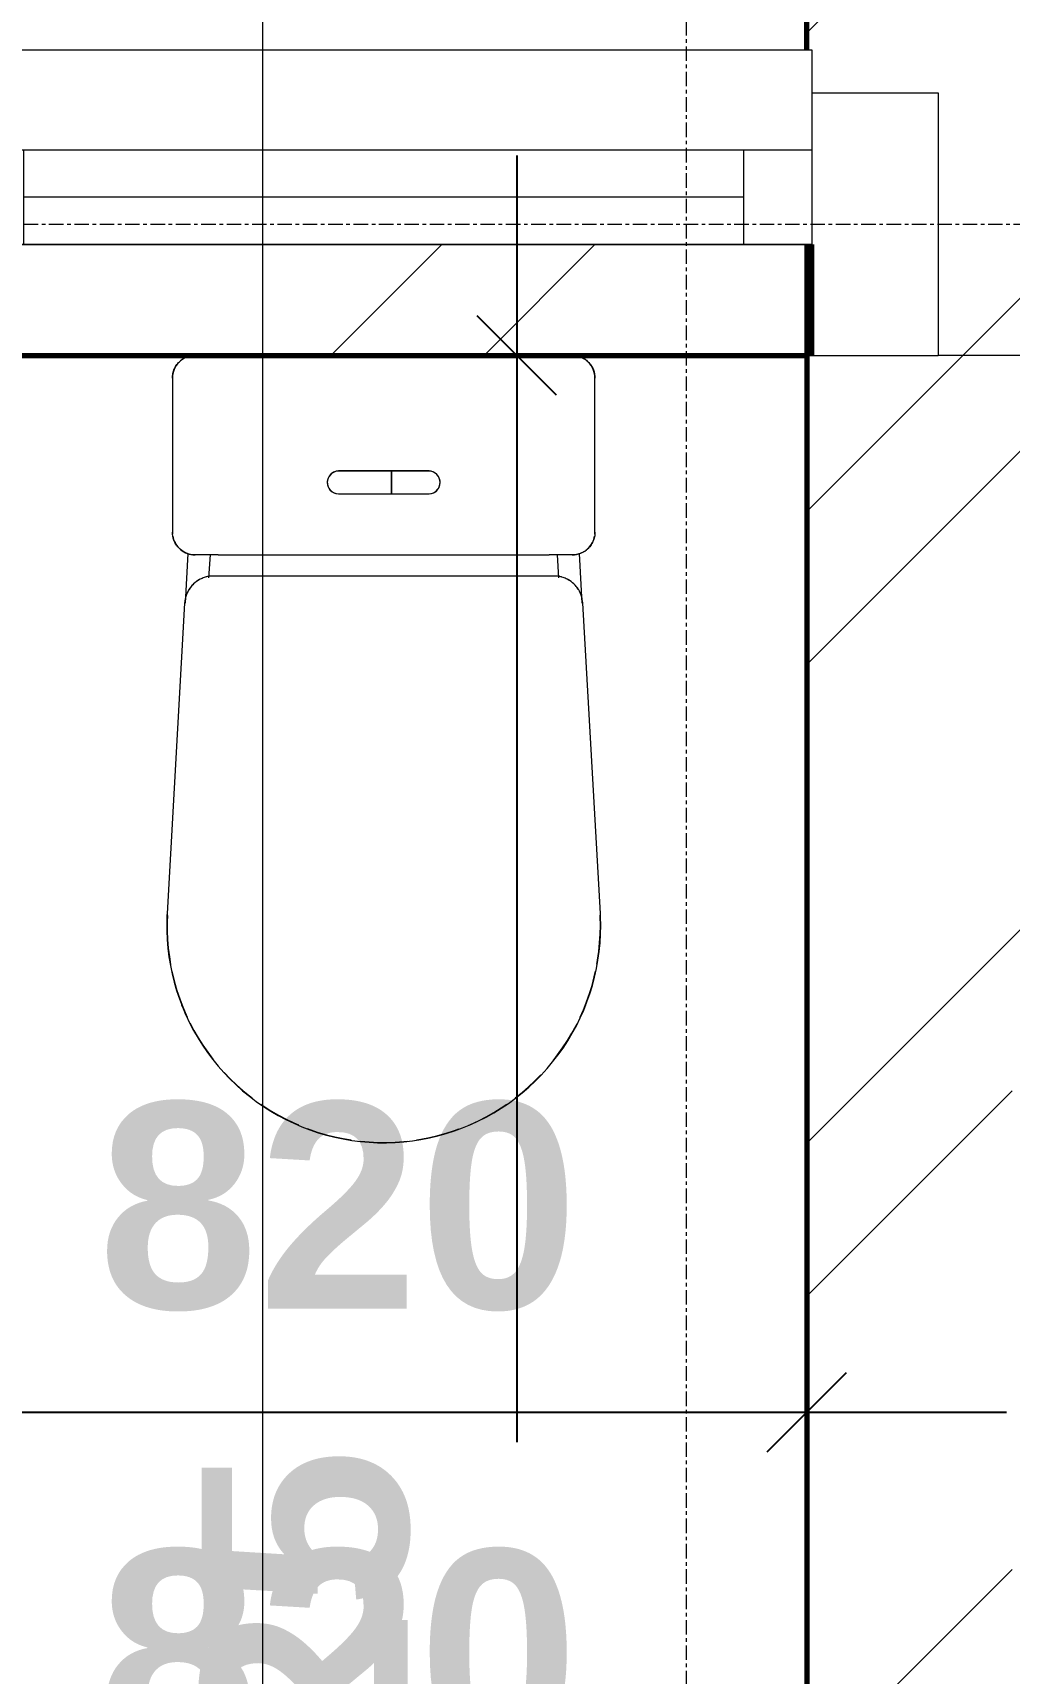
# Model space of a CAD drawing. Header units: inches. Extents: x 22 to 382261, y 22 to 371281.
# Drawn here: x 150871 to 151726, y 220393 to 221829 of the extents above; entities that cross this region are included whole.
import ezdxf

# ---------------------------------------------------------------- set-up
doc = ezdxf.new("R2010")
doc.units = ezdxf.units.IN
doc.header["$MEASUREMENT"] = 0
doc.linetypes.add('Grid Line 1_2_', pattern=[22.225, 12.7, -3.175, 3.175, -3.175])
for name, color, linetype, lineweight in [('A-ANNO-DIMS', 211, 'Continuous', 9), ('A-ANNO-SYMB', 150, 'Continuous', 9), ('A-FLOR', 192, 'Continuous', 9), ('A-GLAZ', 151, 'Continuous', 9), ('A-GLAZ-SILL', 1, 'Continuous', 9), ('A-WALL-PATT', 111, 'Continuous', 9), ('I-WALL', 2, 'Continuous', 9), ('P-SANR-FIXT', 6, 'Continuous', 9), ('S-GRID', 1, 'Continuous', 9)]:
    doc.layers.add(name, color=color, linetype=linetype, lineweight=lineweight)
doc.styles.add('Arial_B_1', font='arialbd.ttf', dxfattribs={"height": 180.555556})
doc.dimstyles.new('1', dxfattribs={"dimscale": 304.8, "dimtxt": 178.545395, "dimasz": 0.227865, "dimexe": 0.574147, "dimexo": 0.0625, "dimgap": 0.287073, "dimtad": 1, "dimdec": 0, "dimzin": 0, "dimdsep": 46, "dimtxsty": 'Arial_B_1', "dimblk1": 'OBLIQUE', "dimblk2": 'OBLIQUE', "dimsah": 1, "dimcen": 0.09, "dimdle": 0.574147, "dimazin": 0, "dimtfac": 1, "dimtdec": 4, "dimtix": 1, "dimtmove": 0, "dimatfit": 3, "dimfxl": 0.574147, "dimfxlon": 1, "dimtvp": 1, "dimtolj": 1, "dimtzin": 0, "dimarcsym": 2})
doc.dimstyles.new('1_1', dxfattribs={"dimscale": 304.8, "dimtxt": 178.545395, "dimasz": 0.227865, "dimexe": 0.574147, "dimexo": 0.0625, "dimgap": 0.287073, "dimtad": 1, "dimdec": 0, "dimzin": 0, "dimdsep": 46, "dimtxsty": 'Arial_B_1', "dimblk1": 'OBLIQUE', "dimblk2": 'OBLIQUE', "dimsah": 1, "dimcen": 0.09, "dimdle": 0.574147, "dimazin": 0, "dimtfac": 1, "dimtdec": 4, "dimtix": 1, "dimtmove": 1, "dimatfit": 3, "dimfxl": 0.574147, "dimfxlon": 1, "dimtvp": 1, "dimtolj": 1, "dimtzin": 0, "dimarcsym": 2})
pattern_1 = [(45, (139676.7, 209538.6), (-276.592, 276.592), []), (45, (139676.7, 209957.7), (-276.592, 276.592), [])]

# ---------------------------------------------------------------- blocks, each defined once
blk = doc.blocks.new('Windows_Sgl_Plain - 750 by 600-438113-01-GROUND FLOOR DIM- PART B')
at = {"layer": 'A-GLAZ'}
for p, q in [((-375, 9.5), (375, 9.5)), ((-375, -161), (-375, 9.5)), ((375, 9.5), (-375, 9.5)), ((-315, -73.5), (-315, 9.5)), ((315, 9.5), (315, -73.5)), ((375, 9.5), (375, -161)), ((-375, -73.5), (-375, -25.5)), ((375, -25.5), (375, -73.5)), ((-315, -32), (315, -32)), ((375, -73.5), (-375, -73.5)), ((375, -161), (-375, -161))]:
    blk.add_line(p, q, dxfattribs=at)
at = {"layer": 'A-GLAZ-SILL'}
for p, q in [((-375, -161), (-375, -124.7)), ((375, -124.7), (375, -161)), ((375, -161), (-375, -161))]:
    blk.add_line(p, q, dxfattribs=at)
blk = doc.blocks.new('Water_Closet_Toilet_19179_0001 - 540 x 360mm-V37-01-GROUND FLOOR DIM- PART B')
at = {"layer": 'P-SANR-FIXT'}
for p, q in [((-165, 154.9), (-158.7, 154.9)), ((-158.7, 154.9), (-151.9, 154.9)), ((-151.9, 154.9), (-145, 154.9)), ((0, 154.9), (-145, 154.9)), ((145, 154.9), (0, 154.9)), ((145, 154.9), (151.9, 154.9)), ((-185, 135.1), (-185, 134.9)), ((-185, 134.9), (-185, 0.1)), ((185, 134.9), (185, 135.7)), ((185, 0.1), (185, 134.9)), ((-39.7, 53.6), (39.7, 53.6)), ((6.9, 53.6), (-39.7, 53.6)), ((6.9, 33.6), (6.9, 53.6)), ((39.7, 53.6), (6.9, 53.6)), ((6.9, 53.6), (6.9, 33.6)), ((6.9, 33.6), (6.9, 53.6)), ((-39.7, 33.6), (39.7, 33.6)), ((-39.7, 33.6), (6.9, 33.6)), ((6.9, 33.6), (39.7, 33.6)), ((-185, 0.1), (-185, -0.7)), ((185, -0.1), (185, 0.1)), ((-171.5, -18.7), (-173.9, -62)), ((-153, -39.9), (-151.8, -19.9)), ((-145, -19.9), (145, -19.9)), ((151.8, -19.9), (153, -39.9)), ((173.9, -62), (171.5, -18.7)), ((149.3, -38.4), (-149.3, -38.4)), ((-174.3, -62), (-189.7, -333.9)), ((189.7, -333.9), (174.3, -62))]:
    blk.add_line(p, q, dxfattribs=at)
at = {"layer": 'P-SANR-FIXT', "flags": 128}
for points in [[(151.9, 154.9), (158.7, 154.9), (165, 154.9)], [(-145, -19.9), (-151.9, -19.9), (-158.7, -19.9), (-165, -19.9)], [(165, -19.9), (158.7, -19.9), (151.9, -19.9), (145, -19.9)], [(-149.3, -38.4), (-150.3, -38.4), (-151.3, -38.5), (-152.3, -38.6), (-153.3, -38.7), (-154.3, -38.9), (-155.2, -39.1), (-156.2, -39.4), (-157.2, -39.7), (-158.1, -40), (-159, -40.4), (-159.9, -40.8), (-160.8, -41.2), (-161.7, -41.7), (-162.6, -42.2), (-163.4, -42.8), (-164.2, -43.4), (-165, -44), (-165.8, -44.6), (-166.5, -45.3), (-167.2, -46), (-167.9, -46.7), (-168.6, -47.5), (-169.2, -48.3), (-169.8, -49.1), (-170.3, -49.9), (-170.9, -50.8), (-171.3, -51.6), (-171.8, -52.5), (-172.2, -53.4), (-172.6, -54.4), (-172.9, -55.3), (-173.2, -56.3), (-173.5, -57.2), (-173.7, -58.2), (-173.9, -59.2), (-174.1, -60.2), (-174.2, -61.2), (-174.3, -62)], [(-163.4, -42.8), (-164.2, -43.4), (-165, -44), (-165.8, -44.6), (-166.5, -45.3), (-167.2, -46), (-167.9, -46.7), (-168.6, -47.5), (-169.2, -48.3), (-169.8, -49.1)], [(-149.3, -38.4), (-150.3, -38.4), (-151.3, -38.5), (-152.3, -38.6), (-153.3, -38.7), (-154.3, -38.9), (-155.2, -39.1)], [(174.3, -62), (174.2, -61), (174.1, -60), (173.9, -59), (173.7, -58), (173.5, -57.1), (173.2, -56.1), (172.9, -55.2), (172.5, -54.2), (172.2, -53.3), (171.7, -52.4), (171.3, -51.5), (170.8, -50.6), (170.3, -49.8), (169.7, -49), (169.1, -48.2), (168.5, -47.4), (167.8, -46.6), (167.1, -45.9), (166.4, -45.2), (165.7, -44.5), (164.9, -43.9), (164.1, -43.3), (163.3, -42.7), (162.4, -42.2), (161.6, -41.7), (160.7, -41.2), (159.8, -40.7), (158.9, -40.3), (158, -40), (157, -39.6), (156.1, -39.4), (155.1, -39.1), (154.1, -38.9), (153.1, -38.7), (152.1, -38.6), (151.1, -38.5), (150.1, -38.4), (149.3, -38.4)], [(155.1, -39.1), (154.1, -38.9), (153.1, -38.7), (152.1, -38.6), (151.1, -38.5), (150.1, -38.4), (149.3, -38.4)], [(169.1, -48.2), (168.5, -47.4), (167.8, -46.6), (167.1, -45.9), (166.4, -45.2), (165.7, -44.5), (164.9, -43.9), (164.1, -43.3), (163.3, -42.7), (162.4, -42.2)], [(-173.2, -56.3), (-173.5, -57.2), (-173.7, -58.2), (-173.9, -59.2), (-174.1, -60.2), (-174.2, -61.2), (-174.3, -62)], [(174.3, -62), (174.2, -61), (174.1, -60), (173.9, -59), (173.7, -58), (173.5, -57.1), (173.2, -56.1)], [(-189.7, -333.9), (-190, -341.5), (-189.9, -349.1), (-189.6, -356.7), (-189, -364.3), (-188.1, -371.8), (-186.8, -379.3), (-185.3, -386.7), (-183.5, -394.1), (-181.3, -401.4), (-178.9, -408.6), (-176.2, -415.7), (-173.2, -422.7), (-170, -429.6), (-166.4, -436.3), (-162.6, -442.9), (-158.6, -449.3), (-154.3, -455.6), (-149.7, -461.7), (-144.9, -467.5), (-139.9, -473.2), (-134.6, -478.7), (-129.2, -484), (-123.5, -489.1), (-117.6, -493.9), (-111.6, -498.5), (-105.3, -502.8), (-98.9, -506.9), (-92.3, -510.7), (-85.6, -514.3), (-78.8, -517.6), (-71.8, -520.6), (-64.7, -523.3), (-57.5, -525.8), (-50.2, -527.9), (-42.9, -529.8), (-35.4, -531.3), (-27.9, -532.6), (-20.4, -533.6), (-12.8, -534.2), (-5.2, -534.6), (2.4, -534.7), (10, -534.4), (17.5, -533.9), (25.1, -533), (32.6, -531.9), (40.1, -530.4), (47.5, -528.6), (54.8, -526.6), (62, -524.3), (69.1, -521.6), (76.2, -518.7), (83.1, -515.5), (89.8, -512.1), (96.5, -508.4), (102.9, -504.4), (109.2, -500.1), (115.4, -495.6), (121.3, -490.9), (127.1, -485.9), (132.6, -480.7), (137.9, -475.3), (143.1, -469.7), (147.9, -463.9), (152.6, -457.9), (157, -451.7), (161.1, -445.3), (165, -438.8), (168.7, -432.1), (172, -425.3), (175.1, -418.4), (177.9, -411.3), (180.5, -404.1), (182.7, -396.9), (184.6, -389.5), (186.3, -382.1), (187.6, -374.6), (188.7, -367.1), (189.4, -359.5), (189.9, -351.9), (190, -344.3), (189.8, -336.8), (189.7, -333.9)], [(-189.7, -333.9), (-190, -341.5), (-189.9, -349.1), (-189.6, -356.7), (-189, -364.3), (-188.1, -371.8), (-186.8, -379.3), (-185.3, -386.7), (-183.5, -394.1), (-181.3, -401.4), (-178.9, -408.6), (-176.2, -415.7), (-173.2, -422.7), (-170, -429.6), (-166.4, -436.3), (-162.6, -442.9), (-158.6, -449.3), (-154.3, -455.6), (-149.7, -461.7), (-144.9, -467.5), (-139.9, -473.2), (-134.6, -478.7), (-129.2, -484), (-123.5, -489.1), (-117.6, -493.9), (-111.6, -498.5), (-105.3, -502.8), (-98.9, -506.9), (-92.3, -510.7), (-85.6, -514.3), (-78.8, -517.6), (-71.8, -520.6), (-64.7, -523.3), (-57.5, -525.8), (-50.2, -527.9), (-42.9, -529.8), (-35.4, -531.3), (-27.9, -532.6), (-20.4, -533.6), (-12.8, -534.2), (-5.2, -534.6), (2.4, -534.7), (10, -534.4), (17.5, -533.9), (25.1, -533), (32.6, -531.9), (40.1, -530.4), (47.5, -528.6), (54.8, -526.6), (62, -524.3), (69.1, -521.6), (76.2, -518.7), (83.1, -515.5), (89.8, -512.1), (96.5, -508.4), (102.9, -504.4), (109.2, -500.1), (115.4, -495.6), (121.3, -490.9), (127.1, -485.9), (132.6, -480.7), (137.9, -475.3), (143.1, -469.7), (147.9, -463.9), (152.6, -457.9), (157, -451.7), (161.1, -445.3), (165, -438.8), (168.7, -432.1), (172, -425.3), (175.1, -418.4), (177.9, -411.3), (180.5, -404.1), (182.7, -396.9), (184.6, -389.5), (186.3, -382.1), (187.6, -374.6), (188.7, -367.1), (189.4, -359.5), (189.9, -351.9), (190, -344.3), (189.8, -336.8), (189.7, -333.9)], [(-189.4, -335.5), (-189.7, -341.5), (-189.6, -349.1), (-189.3, -356.7), (-188.7, -364.2), (-187.7, -371.8), (-186.6, -378.5)], [(186.6, -378.3), (187.3, -374.6), (188.4, -367.1), (189.1, -359.5), (189.6, -351.9), (189.7, -344.3), (189.5, -336.8), (189.5, -335.3)], [(-185.4, -384.5), (-185, -386.7), (-183.2, -394), (-181, -401.3), (-178.6, -408.5), (-175.9, -415.6), (-173, -422.6), (-172.1, -424.5)], [(172, -424.6), (174.8, -418.2), (177.6, -411.2), (180.2, -404), (182.4, -396.8), (184.3, -389.4), (185.4, -384.5)], [(-169.5, -429.8), (-166.2, -436.2), (-162.4, -442.7), (-158.3, -449.1), (-154, -455.4), (-149.5, -461.5)], [(148.4, -462.8), (152.3, -457.7), (156.7, -451.5), (160.9, -445.2), (164.8, -438.6), (168.4, -432), (169.3, -430.1)], [(-139.7, -473), (-134.4, -478.5), (-129, -483.8), (-123.3, -488.8), (-117.4, -493.6), (-115.2, -495.3)], [(115.2, -495.4), (121.1, -490.7), (126.9, -485.7), (132.4, -480.5), (137.7, -475.1)], [(-107.7, -500.8), (-105.1, -502.6), (-98.7, -506.6), (-92.2, -510.5), (-85.5, -514), (-78.6, -517.3), (-74.6, -519)], [(74.4, -519.1), (76, -518.5), (82.9, -515.3), (89.7, -511.8), (96.3, -508.1), (102.8, -504.1), (107.9, -500.7)], [(-66.9, -522.1), (-64.6, -523), (-57.4, -525.5), (-50.1, -527.6), (-42.8, -529.5), (-35.4, -531), (-28.4, -532.2)], [(28.7, -532.1), (32.6, -531.5), (40, -530.1), (47.4, -528.3), (54.7, -526.3), (61.9, -524), (65.9, -522.5)], [(-19.9, -533.3), (-12.8, -533.9), (-5.2, -534.3), (2.4, -534.3), (10, -534.1), (17.5, -533.6), (20.8, -533.2)]]:
    blk.add_lwpolyline(points, dxfattribs=at)
at = {"layer": 'P-SANR-FIXT'}
for centre, radius, start, end in [((-165, 134.9), 20, 135, 180), ((-165, 134.9), 20, 95.8886, 135), ((-165, 134.9), 20, 90, 95), ((165, 134.9), 20, 85, 90), ((165, 134.9), 20, 45, 84.1114), ((165, 134.9), 20, 0, 45), ((-39.4, 43.6), 10, 91.7704, 268.2296), ((-39.4, 43.6), 10, 165.2951, 253.5246), ((-39.4, 43.6), 10, 106.4754, 150.5901), ((39.4, 43.6), 10, 271.7704, 88.2296), ((39.4, 43.6), 10, 58.8197, 88.2296), ((39.4, 43.6), 10, 286.4754, 54.7752), ((-165, 0.1), 20, 180, 185), ((165, 0.1), 20, 355, 360), ((-165, 0.1), 20, 190, 225), ((-165, 0.1), 20, 225, 263.9766), ((165, 0.1), 20, 270, 315), ((165, 0.1), 20, 315, 350), ((-165, 0.1), 20, 265, 270), ((-149.3, -63.4), 25, 118.9167, 147.8334), ((-149.3, -63.4), 25, 90, 104.4584), ((149.3, -63.4), 25, 75.5416, 90), ((149.3, -63.4), 25, 32.1666, 61.0833), ((-149.3, -63.4), 25, 162.2918, 176.7501), ((149.3, -63.4), 25, 3.2499, 17.7082), ((0, -344.7), 190, 176.7501, 178.4923), ((0, -344.7), 190, 1.5077, 3.2499), ((0, -344.7), 190, 201.3178, 205.4424), ((0, -344.7), 190, 334.5576, 338.6822), ((0, -344.7), 190, 268.3608, 270)]:
    blk.add_arc(centre, radius, start, end, dxfattribs=at)
for points, knots in [([(-185, 134.9), (-185, 136.3), (-184.7, 139.1), (-183.4, 143.1), (-181.2, 146.9), (-178.2, 150.2), (-174.4, 152.8), (-170.2, 154.4), (-167.3, 154.8), (-166, 154.9)], [0, 0, 0, 0, 0.1428571, 0.2857143, 0.4285714, 0.5714286, 0.7142857, 0.8571429, 0.9719276, 0.9719276, 0.9719276, 0.9719276]), ([(166.1, 154.9), (168.6, 154.7), (172.4, 153.8), (176.8, 151.2), (179.7, 148.6), (182.1, 145.5), (184.3, 141), (185, 137.3), (185, 134.9)], [0.031614, 0.031614, 0.031614, 0.031614, 0.25, 0.375, 0.5, 0.625, 0.75, 1, 1, 1, 1]), ([(-165, -19.9), (-167.9, -19.9), (-172.1, -18.9), (-176.8, -16.2), (-179.7, -13.6), (-182.1, -10.5), (-184.3, -6), (-185, -2.3), (-185, 0.1)], [0, 0, 0, 0, 0.25, 0.375, 0.5, 0.625, 0.75, 1, 1, 1, 1])]:
    blk.add_open_spline(points, degree=3, knots=knots, dxfattribs=at)
blk.add_open_spline([(185, 0.1), (185, -1.3), (184.7, -4.1), (183.4, -8.1), (181.2, -11.9), (178.2, -15.2), (174.4, -17.8), (169.9, -19.5), (166.7, -19.9), (165, -19.9)], degree=3, dxfattribs=at)
blk = doc.blocks.new('_Oblique')
at = {"color": 0, "linetype": 'ByBlock', "lineweight": -2}
blk.add_line((-0.5, -0.5), (0.5, 0.5), dxfattribs=at)
blk = doc.blocks.new('*D4801')
at = {"layer": 'A-ANNO-DIMS', "color": 0, "lineweight": -2, "transparency": 16777216}
for p, q in [((151294.6, 221721.8), (151294.6, 220595.2)), ((151203.6, 221546.8), (151469.6, 221546.8)), ((151294.6, 219246.8), (151294.6, 219873)), ((151203.6, 219421.8), (151469.6, 219421.8))]:
    blk.add_line(p, q, dxfattribs=at)
at = {"layer": 'Defpoints', "color": 0, "transparency": 16777216}
for p in [(151184.6, 221546.8), (151294.6, 221546.8), (151184.6, 219421.8)]:
    blk.add_point(p, dxfattribs=at)
at = {"layer": 'A-ANNO-DIMS', "color": 0, "lineweight": -2, "transparency": 16777216, "xscale": 69.45312499999999, "yscale": 69.45312499999999, "zscale": 69.45312499999999}
for p, rotation in [((151294.6, 221546.8), 90), ((151294.6, 219421.8), 270)]:
    blk.add_blockref('_Oblique', p, dxfattribs=dict(at, rotation=rotation))
at = {"layer": 'A-ANNO-DIMS', "color": 0, "transparency": 16777216, "insert": (151018.4, 220028.8), "char_height": 180.56, "width": 410.436, "attachment_point": 1, "rotation": 90, "line_spacing_factor": 0.941778, "style": 'Arial_B_1'}
blk.add_mtext('\\A1;2125', dxfattribs=at)
blk = doc.blocks.new('*D4802')
at = {"layer": 'A-ANNO-DIMS', "color": 0, "lineweight": -2, "transparency": 16777216}
for p, q in [((150727.9, 220712.4), (150727.9, 220446.4)), ((151548.3, 220712.4), (151548.3, 220446.4)), ((150552.9, 220621.4), (151723.3, 220621.4))]:
    blk.add_line(p, q, dxfattribs=at)
at = {"layer": 'Defpoints', "color": 0, "transparency": 16777216}
for p in [(150727.9, 220731.4), (151548.3, 220731.4), (151548.3, 220621.4)]:
    blk.add_point(p, dxfattribs=at)
at = {"layer": 'A-ANNO-DIMS', "color": 0, "lineweight": -2, "transparency": 16777216, "xscale": 69.45312499999999, "yscale": 69.45312499999999, "zscale": 69.45312499999999, "rotation": 180}
blk.add_blockref('_Oblique', (150727.9, 220621.4), dxfattribs=at)
at = {"layer": 'A-ANNO-DIMS', "color": 0, "lineweight": -2, "transparency": 16777216, "xscale": 69.45312499999999, "yscale": 69.45312499999999, "zscale": 69.45312499999999}
blk.add_blockref('_Oblique', (151548.3, 220621.4), dxfattribs=at)
at = {"layer": 'A-ANNO-DIMS', "color": 0, "transparency": 16777216, "insert": (151138.1, 220801.2), "char_height": 180.56, "width": 307.827, "attachment_point": 5, "style": 'Arial_B_1'}
blk.add_mtext('\\A1;820', dxfattribs=at)
blk = doc.blocks.new('*D4725')
at = {"layer": 'A-ANNO-DIMS', "color": 0, "lineweight": -2, "transparency": 16777216}
for p, q in [((150727.9, 220320.7), (150727.9, 220054.8)), ((151548.3, 220320.7), (151548.3, 220054.8)), ((150552.9, 220229.8), (151723.3, 220229.8))]:
    blk.add_line(p, q, dxfattribs=at)
at = {"layer": 'Defpoints', "color": 0, "transparency": 16777216}
for p in [(150727.9, 220339.8), (151548.3, 220339.8), (151548.3, 220229.8)]:
    blk.add_point(p, dxfattribs=at)
at = {"layer": 'A-ANNO-DIMS', "color": 0, "lineweight": -2, "transparency": 16777216, "xscale": 69.45312499999999, "yscale": 69.45312499999999, "zscale": 69.45312499999999, "rotation": 180}
blk.add_blockref('_Oblique', (150727.9, 220229.8), dxfattribs=at)
at = {"layer": 'A-ANNO-DIMS', "color": 0, "lineweight": -2, "transparency": 16777216, "xscale": 69.45312499999999, "yscale": 69.45312499999999, "zscale": 69.45312499999999}
blk.add_blockref('_Oblique', (151548.3, 220229.8), dxfattribs=at)
at = {"layer": 'A-ANNO-DIMS', "color": 0, "transparency": 16777216, "insert": (151138.1, 220409.5), "char_height": 180.56, "width": 307.827, "attachment_point": 5, "style": 'Arial_B_1'}
blk.add_mtext('\\A1;820', dxfattribs=at)

msp = doc.modelspace()

# ---------------------------------------------------------------- hatches: boundary and pattern name
at = {"layer": 'A-WALL-PATT'}
h = msp.add_hatch(dxfattribs=at)
h.set_pattern_fill('FP_1', color=256, style=0, pattern_type=2)
h.set_pattern_definition(pattern_1)
h.paths.add_polyline_path([(151778.3, 221546.8), (151778.3, 222446.8), (151548.3, 222446.8), (151548.3, 221814.3), (151552.9, 221814.3), (151552.9, 221546.8)])
h = msp.add_hatch(dxfattribs=at)
h.set_pattern_fill('FP_1', color=256, style=0, pattern_type=2)
h.set_pattern_definition(pattern_1)
h.paths.add_polyline_path([(140087.9, 221546.8), (151548.3, 221546.8), (151548.3, 221643.8), (150802.9, 221643.8), (150802.9, 221776.8), (145032.9, 221776.8), (145032.9, 221643.8), (144282.9, 221643.8), (144282.9, 221776.8), (143982.9, 221776.8), (143982.9, 221643.8), (143232.9, 221643.8), (143232.9, 221776.8), (142932.9, 221776.8), (142932.9, 221643.8), (142182.9, 221643.8), (142182.9, 221776.8), (141892.9, 221776.8), (141892.9, 221643.8), (141142.9, 221643.8), (141142.9, 221776.8), (140087.9, 221776.8), (140087.9, 221643.8), (139337.9, 221643.8), (139337.9, 221776.8), (139037.9, 221776.8), (139037.9, 221643.8), (138287.9, 221643.8), (138287.9, 221776.8), (137987.9, 221776.8), (137987.9, 221643.8), (137237.9, 221643.8), (137237.9, 221776.8), (136937.9, 221776.8), (136937.9, 221643.8), (136187.9, 221643.8), (136187.9, 221776.8), (135882.9, 221776.8), (135882.9, 221546.8), (140048.1, 221546.8)])
h = msp.add_hatch(dxfattribs=at)
h.set_pattern_fill('FP_1', color=256, style=0, pattern_type=2)
h.set_pattern_definition(pattern_1)
h.paths.add_polyline_path([(151548.3, 219421.8), (151778.3, 219421.8), (151778.3, 219981.5), (151728.3, 219981.5), (151728.3, 220928.8), (151778.3, 220952.1), (151778.3, 221546.8), (151548.3, 221546.8), (151548.3, 219981.5)])

# ---------------------------------------------------------------- linework, layer by layer
at = {"layer": 'A-ANNO-SYMB'}
msp.add_line((151071.9, 223626.6), (151071.9, 218014.3), dxfattribs=at)
at = {"layer": 'A-FLOR'}
msp.add_line((153562.9, 221546.8), (151663.3, 221546.8), dxfattribs=at)
at = {"layer": 'I-WALL', "lineweight": 70}
for p, q in [((151548.3, 221814.3), (151548.3, 222676.8)), ((151548.3, 221643.8), (151548.3, 219421.8)), ((151552.9, 221546.8), (151552.9, 221643.8)), ((150727.9, 221546.8), (151548.3, 221546.8))]:
    msp.add_line(p, q, dxfattribs=at)
at = {"layer": 'I-WALL'}
for p, q in [((151552.9, 221776.8), (151663.3, 221776.8)), ((151663.3, 221776.8), (151663.3, 221546.8)), ((151548.3, 221546.8), (151663.3, 221546.8))]:
    msp.add_line(p, q, dxfattribs=at)
at = {"layer": 'S-GRID', "linetype": 'Grid Line 1_2_'}
for p, q in [((151442.9, 200135.3), (151442.9, 223554)), ((126592.9, 221661.8), (165494.2, 221661.8))]:
    msp.add_line(p, q, dxfattribs=at)

# ---------------------------------------------------------------- block references
at = {"layer": 'A-GLAZ', "rotation": 180}
msp.add_blockref('Windows_Sgl_Plain - 750 by 600-438113-01-GROUND FLOOR DIM- PART B', (151177.9, 221653.3), dxfattribs=at)
at = {"layer": 'P-SANR-FIXT'}
msp.add_blockref('Water_Closet_Toilet_19179_0001 - 540 x 360mm-V37-01-GROUND FLOOR DIM- PART B', (151177.9, 221392), dxfattribs=at)

# ---------------------------------------------------------------- dimensions: what is measured, and where the dimension line sits
at = {"layer": 'A-ANNO-DIMS'}
dim = msp.add_linear_dim(base=(151294.6, 221546.8), p1=(151184.6, 219421.8), p2=(151184.6, 221546.8), angle=90, dimstyle='1_1', override={"dimpost": '<>', "dimfxl": 2125}, dxfattribs=at)
dim.commit()
dim.dimension.update_dxf_attribs({"geometry": '*D4801', "text_midpoint": (151138.8, 220234.1), "dimtype": 160, "text_rotation": 90})
for base, p1, p2, picture, middle in [((151548.3, 220621.4), (150727.9, 220731.4), (151548.3, 220731.4), '*D4802', (151138.1, 220801.2)), ((151548.3, 220229.8), (150727.9, 220339.8), (151548.3, 220339.8), '*D4725', (151138.1, 220409.5))]:
    dim = msp.add_linear_dim(base=base, p1=p1, p2=p2, dimstyle='1', override={"dimpost": '<>', "dimfxl": 820.4}, dxfattribs=at)
    dim.commit()
    dim.dimension.update_dxf_attribs({"geometry": picture, "text_midpoint": middle})

doc.saveas('drawing.dxf')
